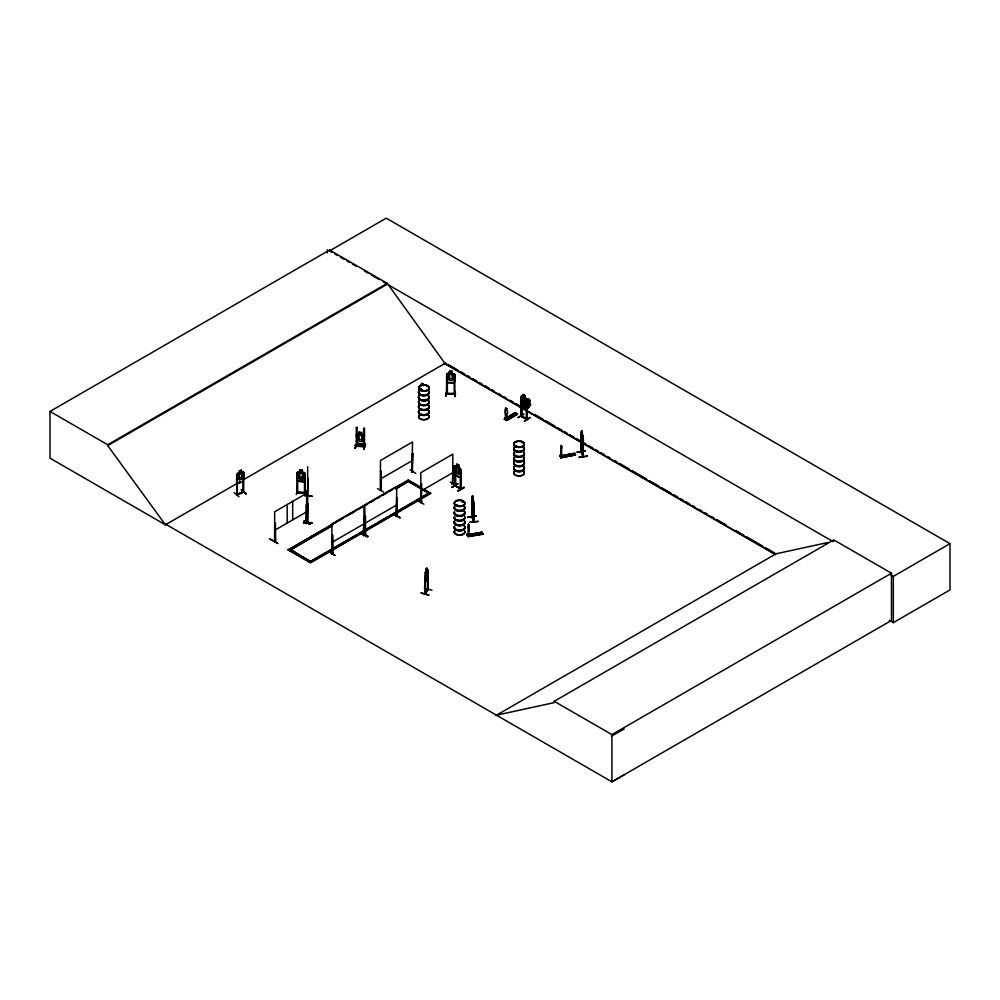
<?xml version="1.0" encoding="UTF-8"?>
<svg xmlns="http://www.w3.org/2000/svg" width="1000" height="1000" viewBox="0 0 1000 1000"><rect width="100%" height="100%" fill="white"/><g stroke="black" fill="none" stroke-linecap="round" stroke-linejoin="round"><path stroke-width="1.5" d="M469.175 529.288L468.812 535.462L468.225 534.237L468.925 535.438M561.7 456.65L561.562 445.688M481.95 532.212L482.738 533.95L481.95 532.212L467.2 534.8L467.4 535.413L482.163 532.987L467.238 535.087L467.212 534L468.7 533.75L469.475 536.125L469.425 535.2L467.713 535.662C467.287 533.25 469 533.787 468.038 536.675L482.8 534.25L482.587 533.638L467.788 536.175M467.65 534.513L468.125 534.362M468.175 526.462L468.225 527.737M468.425 524.175L468.113 526.213M469.188 528.925L469.038 529.712M560.85 448.05L561.287 445.238L560.925 447.425M560.638 455.35L561.337 455.575M560.975 447.675L560.725 456.863M560.325 455.6L560.95 455.288L560.6 456.875L562.375 456.512L560.825 456.662L560.962 457.887L575.513 454.75L560.775 457.55M560.975 448.475L561.062 455.337M446.613 375.412L447.375 375.438L447.388 394.137M447.562 373.55L446.637 374.25L447.525 373.413L454.012 373.65L454.988 374.538L454.988 380.65L454.025 382.875L447.5 382.65L446.637 380.35M446.637 374.2L446.525 394.1L455 394.2M446.675 393.438L447.463 393.263L447.45 394.113M449.425 373.488L449.425 371.213L452.212 371.3L452.113 373.713L453.5 374.513L453.5 378.762L452.113 380.538L449.513 380.45L448.125 378.575L448.125 374.325L449.513 373.612L449.513 371.287M454.888 393.512C430.775 393.537 473.013 393.575 446.675 394.113M452.212 371.3L449.513 371.337M454.9 375.875L454.15 375.675L454.212 394.375M455.25 391.463L454.738 396.737L455.312 391.488M427.875 575.662L427.562 578.387L427.788 569.538L427.863 589.938M505.637 408.075L505.538 409.975L505.7 407.925M505.188 419.3L505.288 417.887C507.2 418.525 504.538 418.438 506.125 417.887M505.613 409.925A1.887 1.087 60 0 0 505.337 412.188L505.9 419.588M505.775 418.4L505.337 412.188M473.8 507.875L473.512 509.675L471.912 503.237M582.85 444.588C578.4 427.587 582.638 448.925 583.062 442.863M428.75 595.1C412.212 589.963 426.163 595.075 428.925 594.862M561.812 456.637L561.213 455.2M237.362 494.613L237.325 493.713M237.488 494.05L242.963 491.912L236.775 494.8L236.612 476.163L237.25 475.913L237.387 494.625C236.125 495.35 244.9 491.525 243.575 491.275M468.225 526.2L468.013 534.375M475.962 534.312L475.812 533.612M476.725 534.25L475.95 533.688M307.55 522.225L307.938 503.675M420.763 389.375L420.913 390.037M421.2 389.35L421.812 389.663L420.462 389.4M421.85 389.862L421.05 389.225M427.3 386.125L426.75 386.55M427.425 386.388L427.175 386.25M457.038 505.387L456.775 504.575L455.988 505.25M457.362 505.462L456.912 504.625M462.262 501.775L463.175 501.712L462.262 501.637M462.925 501.675L462.287 501.637L463.125 501.637M512.475 415.887L511.425 415.538M515.538 446.275L516.112 445.775M521.712 442.625L522.537 442.663M297.75 474.087L296.95 474.188L297.75 474.087L297.613 492.8L296.875 492.713L296.925 472.788L297.8 472.05L304.225 472.562L305.188 473.5L305.275 493.387L304.5 493.35M299.662 472.25L299.688 469.925L302.438 470.15L302.438 472.425M304.225 472.562L305.1 473.525M305.188 473.5L304.237 481.8L297.838 481.15M297.488 490.175L296.25 494.637M296.938 491.812L297.8 492.762M297.712 492.75L296.938 492.488M305.275 492.713L297.8 492.275L305.312 492.537M304.462 474.65L305.225 474.712L304.462 474.65L304.5 493.375M304.725 495.363L305.925 490.487L305.15 495.763M304.688 495.725L305.963 490.525M425.188 572.712L424.825 593.938L427.9 589.412M428.188 588.825L427.562 589.087M428.175 589.538L425.15 594L425.438 592.888M277.738 543.337C257.787 532.863 280.625 544.025 277.413 543.513M334.938 555.413L328.913 551.638L334.913 555.438M377.463 488.562L383.562 492.038M367.75 536.175L361.112 533.038L367.488 536.638M417.762 500.75L423.862 504.225M243.8 478.35L243.012 480.925C231.525 490.662 239.8 466.337 236.863 474.95M425.85 571.75L425.25 593.925M307.6 496.5L307.938 477.95M307.6 521.55L307.65 522.663L307.65 466.712M356.325 427.475L357.075 427.575L356.325 427.475L356.337 446.213L357.1 446.25L356.275 445.95L357.15 445.375L356.337 445.513M356.287 434.9L357.188 434.137L363.537 434.9L364.5 435.812M359.025 432.137L361.775 432.413L361.662 434.8L363.025 435.725L363.025 439.975L361.662 441.637L359.113 441.325L357.75 439.35L357.75 435.1L359.113 434.5L359.038 432.088L359.038 434.363M356.287 441L357.137 443.363L363.55 444.137L364.487 441.987M354.888 448.4L357.062 443.65L354.925 448.363M357.05 443.263L355.35 448.45M357.137 443.363L356.4 434.888M364.412 447.125L363.587 447.05L363.725 428.363L364.475 428.45L364.5 447.137M364.475 428.45L363.663 428.525M363.55 444.137L357.15 443.312M356.287 446.163L364.538 446.938L363.575 447.025L363.725 428.363M365.387 444.263L363.663 449.45L365.45 444.3M460.812 475.462L460.138 477.425L455.513 474.75L454.9 466.025L456.938 466.312L455.95 466.662L455.95 470.9L456.938 473.3L458.775 474.363L459.762 473.1L458.913 465.175L458.913 467.45L460.188 468.188C461.662 471.812 462.188 482.287 455.625 474.663L454.9 472.125M234.175 492.688L239 496.8M527.2 408.65L527.062 419.6L520.988 416.238L521.663 395.925L520.962 396.413L521.587 405.125L526.312 407.75L527.062 399.712L526.35 398.512L525.288 398.45L522.125 404.288L526.275 409.188L527.875 408.5L530.575 404.712L527.875 408.5M421.325 385.4L421.3 385.475A5.275 3.05 0 0 0 421.225 390.75A5.275 3.05 0 0 0 429.137 388.125A5.275 3.05 0 0 0 421.225 385.475L421.45 383.375L422.875 383.475M474.162 521.613L473.913 502.688M583.062 455.962L581.087 451.2L581.625 451.675M581.275 431.85L583.062 436.75L583.188 456.125M363.488 444.05L364.412 441.912M451.912 487.4L457.675 483.8M523.913 414.288L518.05 417.537M521.45 415.863L521.613 416.587L521.75 397.925L520.988 397.738L521.55 398.05M521.025 416.3L520.925 415.538M521.825 416.438L521.75 404.087M527 401.062L526.438 400.763L526.362 419.25L526.587 418.425L527.275 418.775L521.237 416.112L527.263 419.475L521.613 416.1M455.475 467.663L454.938 467.35L455.538 486.2L454.862 485.838L455.75 485.4M455.538 486.2L455.688 475.25M455.6 465.538L460.812 469.438L460.875 489.288L460.425 488.1L460.875 488.612M446.712 391.188L445.788 396.425L446.712 391.45M275.275 540.688L274.613 540.887L275.275 540.5M275.425 541.35L275.425 522.825L274.675 523.025L275.425 522.825M306.988 523.175L306.375 523.5L306.725 493.275L274.675 511.775L274.613 541.562L275.275 541.175M332.725 552.775L332.125 553.112L332.738 552.712M381.3 489.375L380.688 489.7M381.087 489.188L380.637 490.375L381.312 490.012L381.238 471.525L380.487 471.712L381.238 471.525M364.025 534.412L363.575 535.588L364.25 535.225M365.55 533.8L364.913 534.175M412.262 471.512L412.825 471.15L411.938 471.388M412.3 472.137L412.537 453.212L411.938 472.062L412.6 471M421.6 501.562C420.375 503.875 422.062 500.412 420.737 501.763M452.55 483.663L453.125 483.338L452.238 483.587M452.6 484.325L452.837 454.162L420.8 472.663L420.938 502.562L421.55 502.238L420.825 502.35M472.55 497.887L472.1 517.463L472.113 496.812L472.75 498M471.912 497.125L473.825 501.825L473.825 521.712L471.887 516.938M581.087 432.15L582.013 433.237L581.812 430.662M425.288 577.513L425.788 578.575L426.737 577.175L426.737 570.35C427.938 565.538 424.7 569.913 425.875 571.775M425.962 569.6L426.575 568.7L425.962 570.363M425.112 572.75L427.45 569.3M427.587 589.875L427.9 570.913L428.237 589.45M425.412 575.037L425.075 593.462M424.275 588.225L432.05 590.188M425.138 593.475L427.925 588.7M522.65 402.3L525.35 398.4M530.513 404.75L529.125 402.15L530.2 400.688C527.65 397.713 525.812 400.763 521.6 395.962M527.413 400.163L528.475 398.7M529.038 402.125L530.037 400.712M420.387 389.45L420.913 389.225M420.487 389.6L421.6 389.6M421.763 389.975L420.637 390.15L420.637 389.275M455.988 505.012L456.287 505.075M456.337 504.762L456.2 505.462M516.538 445.525L515.45 446.163M516.4 446.287L515.812 445.675M516.1 446.138L516.375 445.538M367.7 536.5L361.65 533.062L367.788 536.112M239.262 473.288L238.1 474.487L238.1 478.738L239.262 480.112L241.412 479.275L242.575 477L242.575 472.75L241.412 472.45L241.438 470.012L239.125 470.913L239.125 473.2M237.213 494.412C234.838 493.4 241.137 494.85 243.512 491.975L243.463 491.3M243.012 491.737L243.738 492.137M467.15 534.913L481.962 532.487M467.938 536.487L482.75 534.05M482.55 533.75L467.875 536.35M575.475 455.012L574.65 453.188L560.025 456.025L560.262 456.637L560.037 455.225L561.587 455.062L562.375 457.312L562.312 456.388M560.15 456.438L574.888 453.95L574.65 453.188M560.95 457.887L560.1 455.988M560.887 457.575L575.525 454.9L560.662 457.337M574.775 453.762L560.075 456.3M505.625 407.975L506.85 408.862M446.613 394.1L446.7 393.188M306.488 523.438L306.512 522.775M411.938 472.062L412.537 441.975L380.487 460.475L380.425 490.25L381.238 490.05M331.95 552.888L332.738 552.9M332.137 535.237L332.075 553.775L332.75 553.413L331.95 553.562M364.65 534C366.375 533.225 363.363 535.037 365.55 534.475L365.462 515.988L364.725 516.188L365.462 515.988M364.237 535.262L363.963 516.613L363.363 535.475L364.025 535.087M396.825 515.475L396.975 516.375L396.763 497.688L396.25 516.45M396.938 516.362L396.975 497.8M452.238 484.263L452.9 483.862M453.1 484.05L452.713 483.225M296.913 472.837L297.838 472.125M304.375 492.463L304.45 493.338L305.312 493.212M474.113 521.6L472.3 516.987M582.837 456.175L582.85 455.425L583.35 455.925M581.487 451.912L581.7 430.538L582.975 436.75L583.038 456.587L581.062 451.912L583.325 456.55L583.325 438.05M421.562 389.75L421.463 389.75M512.413 415.838L511.425 415.913M515.812 445.962L516 445.562M516.912 446.188L516.038 446.5M456.375 504.825L457.275 505.075M454.975 466.1L455.625 465.637M446.613 393.237L447.45 393.237M515.35 412.9L504.338 419.175L505.588 417.612M515.175 412.887L517.5 414.212L506.637 420.487L504.487 419.05L505.025 419.55L515.725 413.013L504.588 419.312M505.75 417.7L504.65 418.988L506.337 419.963L507.6 418.775L506.388 420.337L517.35 413.938L515.487 413.062M516.8 413.812L517.45 414.2L506.625 420.487M524.987 395.562L522.975 394.438L523.038 396.838L522.038 397.038L522.038 401.287L523.038 403.663L524.913 404.7L525.925 403.438L525.925 399.188L524.913 395.6L523.038 394.55M524.987 397.837L525.05 395.513M527 399.75L526.975 419.613M521.65 405.087L526.312 407.75M530.2 400.688L528.387 398.625M530.25 403.5L526.2 398.612M520.988 416.238L521.2 397.612M526.475 419.312L527.2 419.425M530.112 417.388L524.225 421.312L530.15 417.7M242.925 491.5L242.8 492.25M306.925 504.637L306.388 523.45L306.188 504.837L306.925 504.637L306.938 523.212M412.25 472.15L412.75 453.338M304.2 521.125L309.913 524.388M415.775 473.375L410.012 469.825M363.575 535.588L364.175 516.737M421.337 483.587L421.3 502.088M452.55 484.338L453.05 465.525M393.913 514.487L400.288 517.737L394.237 514.288M456.025 485.262L450.312 482.013M396.225 516.5L396.763 486.438L364.725 504.938L365.262 534.375M361.112 533.413L367.788 536.5M166.15 524.462L165.5 524.85L50 458.162L50 411.438L329.55 250.037L387.262 283.35L444.975 363.4L775.4 554.175M329.55 250.037L329.55 250.9L386.238 218.175L950 543.663L950 589.913L893.312 622.638L889.262 620.288M50 411.438L107.713 444.75L387.262 283.35M624.15 774.85L611.912 781.825L166.075 524.425L165.413 524.8L107.713 445.613L387.262 284.212M165.413 524.8L240.175 481.637M242.875 480.075L445.625 363.025M274.675 530.275L306.725 511.775M380.487 478.975L412.537 460.475M504.325 419.15L515.337 412.638M504.762 419.412L515.85 413.3M505.95 420.075L516.95 413.713L517.475 414.225M506.125 420.087L517.337 413.787M424.15 489.15L430.65 493.488L310.487 562.863L288.125 549.95L408.288 480L421.475 487.6M288.125 549.95L324.588 528.9M327.287 527.337L343.488 517.987M347.537 515.65L355.637 510.975M358.338 509.412L367.788 503.963M370.487 502.4L374.538 500.062M377.238 498.5L379.938 496.938M382.638 495.387L386.688 493.05M389.387 491.488L392.088 489.925M394.787 488.363L406.938 481.35M332.5 525.1L289.3 550.625M395.962 488.462L409.462 480.662L395.962 489.038M290.65 549.837L332.5 525.675M454.9 466.025L454.963 485.9M331.925 542.375L363.963 523.875M364.725 523.438L396.763 504.938M420.8 491.163L452.837 472.663M460.725 489.225L460.487 470.312L461.087 489.162L454.938 485.85M461.025 470.625L460.275 470.438M356.575 534.9L309.325 562.188L429.487 492.812M359.275 533.337L375.475 523.987M378.175 522.425L387.638 516.975M390.337 515.413L420.037 498.263M422.738 496.712L428.137 493.587M288.125 549.375L310.487 562.288L430.65 492.9M451.975 487.488L457.975 483.638L451.975 487.1M464.025 487.163L457.975 490.962L464.025 487.413M464.325 487.663L458.062 490.962M495.85 715.575L776.062 553.787L827.688 542.562M496.5 715.188L554.212 702.638L554.212 701.3L833.763 539.9L891.475 573.212L891.475 620.425L611.912 781.825L611.912 734.613L891.475 573.212M833.763 541.237L833.112 541.625L383.237 281.887M890.638 574.837L893.312 576.388L950 543.663M611.912 735.962L624.15 728.988M297.087 491.825L297.025 492.75M297.8 492.088L297.025 492.05M472.075 517.413L472.438 516.638M568.6 454.825L569.587 454.875M299.762 472.337L298.375 472.987L298.375 477.225L299.762 479.162L302.337 479.375L303.712 477.663L303.712 473.413L302.337 472.537M421.062 502.55L421 484.025M396.637 515.513L396.163 516.538M363.925 535.112L363.963 505.375L331.925 523.875L331.863 553.65M365.025 534.788L364.925 516.3M332.188 553.775L332.463 552.625M457.325 505.363L456.112 505.275M237.55 473.812L242.987 471.763L243.8 472.238L243.65 492.188M242.875 473.725L243.675 473.625L242.875 473.725L242.963 492.4M306.625 523.038L306.125 523.375M365.163 534.388L365.262 515.862M454.237 393.475L454.05 394.338M512.025 416.138L512.475 415.562L511.7 415.438M381.037 489.862L381.025 471.4M561.7 448.275L561.812 446.587M560.013 456.1L574.712 453.65M455.075 485.7L455.138 467.225M469.038 527.525L468.425 523.962M468.812 527.087L468.925 525.4M467.975 534.175L468.363 534.338M482.163 532.987L481.95 532.375L467.413 535.413M581.062 432.062L581.337 452.388L581.312 433.837M582.337 432.113L582.312 441.238L581.4 437.175M577.025 452.137L585.4 450.887M577.1 452.287L585.388 451.15M579.087 457.15L587.35 455.988M587.45 456.3L579.175 457.425M472.488 498.025L472.55 495.613L473.075 506.312L472.163 502.25M473.1 497.188L472.463 495.625M472.362 498.875L472.388 517.425M473.1 499.462L473.6 500.462M467.863 517.362L476.15 516.225M467.887 517.475L476.15 515.962L467.875 517.087M469.85 522.238L478.212 521.4L469.862 522.275M569.25 455.288L568.462 455.05M393.988 514.388L400.012 517.837M361.2 533.325L367.212 536.775M455.438 485.487L454.875 485.213M305.087 493.425L305.087 492.725M306.375 496.138L312.038 496.087M306.375 496.287L312.038 496.25M303.55 522.938L312.05 522.875L303.55 522.95L303.55 522.3L312.05 522.925M303.55 522.688L312.038 522.638M241.35 489.9L246.1 493.963M453.975 382.75L447.575 382.525L446.737 380.288M476.262 533.638L476.9 534M299.762 473.1L302.337 473.3M299.762 477.337L302.337 477.55M304.25 481.75L297.762 481.275L296.925 478.888M364.45 446.262C341.463 445.1 365.688 444.412 364.45 446.938M305.15 493.175L297.025 492.725M426.775 570.225L426.863 567.975M424.825 580.163L425.175 581.912L427.537 578.35L425.087 581.888L424.775 580.075M455.238 485.75L461 489.075M460.688 488.575L455.538 485.725L461.025 488.425M523.95 403.462L526.5 403.562L527.025 406.75L527.062 403.675L529.325 403.387L526.925 402.887L526.413 399.862L526.35 402.8L524.087 403.25M365.462 444.588L363.725 449.1M527.475 400.125L526.263 399.538L524.388 402.175L524.45 404.363L526.087 406.325L527.762 406.25L529.637 403.6L529.1 402.088M523.625 414.188L518.088 417.525M275.487 540.612L274.875 541.688L274.887 523.138M275.487 541.287L275.212 522.7M329.55 250.9L332.238 252.45M334.925 254L337.612 255.55M340.288 257.1L344.312 259.425M347 260.975L349.688 262.525M352.375 264.075L356.4 266.4M364.45 271.05L368.475 273.375M371.163 274.925L379.212 279.562M448.325 364.575L457.762 370.025M460.462 371.587L464.513 373.925M467.2 375.475L469.9 377.038M472.6 378.587L476.65 380.925M479.35 382.488L482.038 384.05M484.738 385.6L488.787 387.938M491.488 389.5L494.175 391.05M498.225 393.387L500.925 394.95M503.625 396.5L506.312 398.062M510.363 400.4L513.062 401.95M515.763 403.512L525.2 408.963M534.637 414.412L542.737 419.087M545.425 420.637L554.875 426.087M557.562 427.65L561.613 429.988M564.312 431.538L567.013 433.1M569.712 434.663L573.75 436.987M576.45 438.55L579.15 440.112M583.188 442.438L585.887 444M588.587 445.562L592.638 447.9M595.337 449.45L598.025 451.012M600.725 452.562L604.775 454.9M607.475 456.463L610.163 458.013M614.212 460.35L616.912 461.912M619.612 463.462L629.05 468.913M631.75 470.475L646.587 479.038M649.275 480.6L658.725 486.05M661.413 487.6L670.863 493.062M673.55 494.613L677.6 496.95M680.3 498.512L683 500.062M685.7 501.625L689.737 503.963M692.438 505.513L695.138 507.075M699.175 509.412L701.875 510.962M704.575 512.525L707.275 514.075M711.325 516.413L714.013 517.975M716.712 519.525L726.15 524.987M735.6 530.438L743.688 535.1M746.388 536.663L762.575 546M765.263 547.562L774.712 553.013M444.087 363.275L775.6 554.675M505.188 417.95L506.95 419.062L507.225 413.275A1.887 1.087 60 0 0 506.95 410.688L506.925 408.812M458.913 465.175L456.875 464.075L456.938 466.463M456.938 464.188L458.775 465.25M409.462 481.25L408.288 480M410.8 482.013L418.8 486.637M424.15 489.725L430.65 493.488M554.212 701.3L611.912 734.613M299.812 555.35L290.462 549.375L310.487 561.512L302.475 556.888M453.963 373.775L454.888 374.562L454.8 394.425M243.75 472.2L243.725 478.375M241.488 472.337L241.363 470.125M237.25 475.913L236.612 476.163M246.088 493.688L241.287 489.6L246.038 493.663M460.275 488.963L460.487 476.475M363.488 435.025L364.387 435.887M357.075 445.4L356.912 446.275L357.075 427.575M473.7 520.95L472.1 516.987M467.212 534L468.038 536.675M581.825 431.312L582.212 433.013L581.825 432.075M472.587 496.388L472.975 498.088L472.587 497.15M521.087 402.512L521.7 405.037M468.738 524.725L468.812 525.425M468.925 527.55L469.075 528.95M423.137 383.787L423.137 385.725M581.625 452.25L581.6 441.512M307.613 496.175L307.562 496.85M893.312 576.388L893.312 622.638M574.025 455.012L573.175 453.612M560.337 455.05L560.337 456.4M526.65 408.35L526.737 419.15M523.1 394.513L523.1 396.788M507.438 418.688L507.6 419.575M480.238 534.2L479.462 532.788M478.738 534.45L477.962 533.038M477.4 534.663L476.625 533.25M475.913 534.913L475.125 533.5M467.612 533.812L467.475 535.188M421.55 483.713L421.55 502.287M380.7 471.838L380.637 490.375M332.675 534.925L332.675 553.5L332.463 534.8M327.287 249.862L327.287 252.925M309.95 524.388L303.913 520.938M302.35 470.213L302.337 481.65M299.775 470L299.762 481.438M297.013 472.825L297.013 478.888M292.688 501.375L292.688 519.875M287.188 504.562L287.188 523.062M107.713 444.75L107.713 445.613M464.675 516.512A5.263 3.038 0 0 1 459.588 520.337A5.263 3.038 0 0 1 454.5 516.512M464.7 507.425A5.288 3.05 0 0 1 459.588 511.262A5.288 3.05 0 0 1 454.475 507.425M464.7 506.562A5.288 3.05 0 0 1 459.588 510.412A5.288 3.05 0 0 1 454.475 506.562M464.7 512.525A5.288 3.05 0 0 1 459.588 516.362A5.288 3.05 0 0 1 454.475 512.525M464.237 511.463A5.375 3.1 0 0 1 460.288 516.1A5.375 3.1 0 0 1 454.4 512.212M464.237 511.2A5.375 3.1 0 0 1 460.288 515.837A5.375 3.1 0 0 1 454.4 511.95M464.712 511.662A5.3 3.062 0 0 1 459.588 515.525A5.3 3.062 0 0 1 454.475 511.662M464.237 506.362A5.375 3.1 0 0 1 460.288 510.988A5.375 3.1 0 0 1 454.4 507.113M464.237 506.1A5.375 3.1 0 0 1 460.288 510.725A5.375 3.1 0 0 1 454.4 506.85M464.712 516.8A5.312 3.062 0 0 1 459.588 520.662A5.312 3.062 0 0 1 454.462 516.8M464.675 517.275A5.263 3.038 0 0 1 459.588 521.1A5.263 3.038 0 0 1 454.5 517.275M464.675 531.062A5.263 3.038 0 0 1 459.588 534.888A5.263 3.038 0 0 1 454.5 531.062M464.712 517A5.312 3.062 0 0 1 459.588 520.862A5.312 3.062 0 0 1 454.462 517M464.7 521.975A5.288 3.05 0 0 1 459.588 525.812A5.288 3.05 0 0 1 454.475 521.975M464.7 521.112A5.288 3.05 0 0 1 459.588 524.963A5.288 3.05 0 0 1 454.475 521.112M464.7 527.075A5.288 3.05 0 0 1 459.588 530.913A5.288 3.05 0 0 1 454.475 527.075M464.237 526.013A5.375 3.1 0 0 1 460.288 530.65A5.375 3.1 0 0 1 454.4 526.763M464.237 525.75A5.375 3.1 0 0 1 460.288 530.388A5.375 3.1 0 0 1 454.4 526.5M464.712 526.213A5.3 3.062 0 0 1 459.588 530.075A5.3 3.062 0 0 1 454.475 526.213M464.237 520.913A5.375 3.1 0 0 1 460.288 525.538A5.375 3.1 0 0 1 454.4 521.663M464.237 520.65A5.375 3.1 0 0 1 460.288 525.275A5.375 3.1 0 0 1 454.4 521.4M464.712 531.35A5.312 3.062 0 0 1 459.588 535.212A5.312 3.062 0 0 1 454.462 531.35M464.712 531.175A5.312 3.062 0 0 1 459.588 535.037A5.312 3.062 0 0 1 454.462 531.175M523.713 452.375A5.375 3.1 0 0 1 519.05 457.038A5.375 3.1 0 0 1 514.4 452.375M523.638 452.7A5.288 3.05 0 0 1 519.05 457.275A5.288 3.05 0 0 1 514.475 452.7M523.625 456.675A5.275 3.05 0 0 1 519.05 461.25A5.275 3.05 0 0 1 514.487 456.675M523.65 457.013A5.312 3.062 0 0 1 519.05 461.613A5.312 3.062 0 0 1 514.462 457.013M523.713 447.275A5.375 3.1 0 0 1 519.05 451.925A5.375 3.1 0 0 1 514.4 447.275M523.638 451.85A5.288 3.05 0 0 1 519.05 456.425A5.288 3.05 0 0 1 514.475 451.85M523.638 447.6A5.288 3.05 0 0 1 519.05 452.175A5.288 3.05 0 0 1 514.475 447.6M523.713 452.113A5.375 3.1 0 0 1 519.05 456.775A5.375 3.1 0 0 1 514.4 452.113M523.713 447.013A5.375 3.1 0 0 1 519.05 451.662A5.375 3.1 0 0 1 514.4 447.013M523.638 446.737A5.288 3.05 0 0 1 519.05 451.325A5.288 3.05 0 0 1 514.475 446.737M523.713 466.925A5.375 3.1 0 0 1 519.05 471.587A5.375 3.1 0 0 1 514.4 466.925M523.638 467.25A5.288 3.05 0 0 1 519.05 471.825A5.288 3.05 0 0 1 514.475 467.25M523.625 471.225A5.275 3.05 0 0 1 519.05 475.8A5.275 3.05 0 0 1 514.487 471.225M523.625 457.438A5.275 3.05 0 0 1 519.05 462.013A5.275 3.05 0 0 1 514.487 457.438M523.65 471.512A5.3 3.062 0 0 1 519.05 476.1A5.3 3.062 0 0 1 514.462 471.512M523.65 457.163A5.312 3.062 0 0 1 519.05 461.763A5.312 3.062 0 0 1 514.462 457.163M523.713 461.825A5.375 3.1 0 0 1 519.05 466.475A5.375 3.1 0 0 1 514.4 461.825M523.638 466.4A5.288 3.05 0 0 1 519.05 470.975A5.288 3.05 0 0 1 514.475 466.4M523.638 462.15A5.288 3.05 0 0 1 519.05 466.725A5.288 3.05 0 0 1 514.475 462.15M523.713 466.662A5.375 3.1 0 0 1 519.05 471.325A5.375 3.1 0 0 1 514.4 466.662M523.713 461.562A5.375 3.1 0 0 1 519.05 466.213A5.375 3.1 0 0 1 514.4 461.562M523.65 461.287A5.3 3.062 0 0 1 519.05 465.875A5.3 3.062 0 0 1 514.462 461.287M420.387 386.675A1.887 1.5 22.4 0 1 420.45 386.287A1.887 1.5 22.4 0 0 420.412 386.613M428.512 396.075A5.375 3.1 0 0 1 423.862 400.737A5.375 3.1 0 0 1 419.2 396.075M428.438 396.4A5.288 3.05 0 0 1 423.862 400.975A5.288 3.05 0 0 1 419.275 396.4M428.45 400.487A5.312 3.062 0 0 1 423.862 405.087A5.312 3.062 0 0 1 419.263 400.487M428.45 400.675A5.312 3.062 0 0 1 423.862 405.262A5.312 3.062 0 0 1 419.263 400.675M428.512 390.975A5.375 3.1 0 0 1 423.862 395.625A5.375 3.1 0 0 1 419.2 390.975M428.438 395.538A5.288 3.05 0 0 1 423.862 400.125A5.288 3.05 0 0 1 419.275 395.538M428.438 391.3A5.288 3.05 0 0 1 423.862 395.875A5.288 3.05 0 0 1 419.275 391.3M428.512 395.812A5.375 3.1 0 0 1 423.862 400.475A5.375 3.1 0 0 1 419.2 395.812M428.512 390.712A5.375 3.1 0 0 1 423.862 395.363A5.375 3.1 0 0 1 419.2 390.712M428.45 390.438A5.3 3.062 0 0 1 423.862 395.025A5.3 3.062 0 0 1 419.263 390.438M428.512 410.625A5.375 3.1 0 0 1 423.862 415.288A5.375 3.1 0 0 1 419.2 410.625M428.438 410.95A5.288 3.05 0 0 1 423.862 415.525A5.288 3.05 0 0 1 419.275 410.95M428.45 415.037A5.312 3.062 0 0 1 423.862 419.637A5.312 3.062 0 0 1 419.263 415.037M428.425 401.15A5.263 3.038 0 0 1 423.862 405.712A5.263 3.038 0 0 1 419.3 401.15M428.425 415.225A5.275 3.05 0 0 1 423.862 419.8A5.275 3.05 0 0 1 419.288 415.225M428.45 400.875A5.312 3.062 0 0 1 423.862 405.475A5.312 3.062 0 0 1 419.263 400.875M428.512 405.525A5.375 3.1 0 0 1 423.862 410.175A5.375 3.1 0 0 1 419.2 405.525M428.438 410.087A5.288 3.05 0 0 1 423.862 414.675A5.288 3.05 0 0 1 419.275 410.087M428.438 405.85A5.288 3.05 0 0 1 423.862 410.425A5.288 3.05 0 0 1 419.275 405.85M428.512 410.363A5.375 3.1 0 0 1 423.862 415.025A5.375 3.1 0 0 1 419.2 410.363M428.512 405.262A5.375 3.1 0 0 1 423.862 409.913A5.375 3.1 0 0 1 419.2 405.262M428.438 404.988A5.288 3.05 0 0 1 423.862 409.575A5.288 3.05 0 0 1 419.275 404.988M364.25 534.55L363.575 534.913L364.25 534.55M397.05 515.625L396.425 515.988L397.025 515.662M426.737 571.112L425.788 572.513L425.788 576.763L426.737 575.363L426.737 571.112M527.137 400.588L525.262 403.225L526.888 405.2L528.763 402.55L527.137 400.588M528.6 399.288L529.312 401.025L528.6 399.288M241.025 470.7L239.638 472L241.025 470.7M241.412 473.2L239.262 474.038L239.262 478.288L241.412 477.45L241.412 473.2M451.65 371.8L449.975 371.737L449.975 372.5L451.65 372.55L451.65 371.8M452.113 374.462L449.513 374.375L449.513 378.625L452.113 378.713L452.113 374.462M301.875 470.613L300.225 470.475L300.225 471.238L301.875 471.362L301.875 470.613M361.213 432.85L359.575 432.663L359.575 433.413L361.213 433.612L361.213 432.85M361.662 435.562L359.113 435.262L359.113 439.513L361.662 439.812L361.662 435.562M524.587 395.788L523.375 395.125L524.587 396.55L524.587 395.788M524.913 398.625L523.038 397.587L523.038 401.838L524.913 402.875L524.913 398.625M516.237 414.425L514.237 413.263L516.237 414.425M515.5 414.85L513.5 413.688L515.5 414.85M514.4 415.487L512.4 414.325L514.4 415.487M513.425 416.05L511.413 414.888L513.425 416.05M512.312 416.688L510.312 415.525L512.312 416.688M458.45 465.438L457.275 464.762L458.45 466.2L458.45 465.438M458.775 468.288L456.938 467.225L456.938 471.475L458.775 472.537L458.775 468.288M428.312 492.9L408.288 481.337L428.312 492.9M573.038 455.2L572.175 453.638L573.038 455.2M571.55 455.475L570.688 453.913L571.55 455.475M570.225 455.712L569.375 454.15L570.225 455.712M568.75 455.988L567.888 454.425L568.75 455.988M481.238 534.038L480.462 532.463L481.238 534.038M582.312 435.163L581.725 433.7L582.312 439.412L582.312 435.163M473.075 500.25L472.488 498.787L473.075 504.5L473.075 500.25M456.938 505.737A5.312 3.062 0 0 0 464.9 503.088A5.312 3.062 0 0 0 456.938 500.438A5.312 3.062 0 0 0 456.938 505.737M455.863 505.662A5.263 3.038 0 0 0 464.675 504.3A5.263 3.038 0 0 0 458.225 500.575A5.263 3.038 0 0 0 455.863 505.662M456.938 505.9A5.312 3.062 0 0 0 464.9 503.25A5.312 3.062 0 0 0 456.938 500.588A5.312 3.062 0 0 0 456.938 505.9M516.4 446.65A5.3 3.062 0 0 0 524.362 444A5.3 3.062 0 0 0 516.4 441.35A5.3 3.062 0 0 0 516.4 446.65M516.413 447.075A5.275 3.05 0 0 0 524.338 444.425A5.275 3.05 0 0 0 516.413 441.788A5.275 3.05 0 0 0 516.413 447.075M516.4 446.812A5.312 3.062 0 0 0 524.362 444.162A5.312 3.062 0 0 0 516.4 441.5A5.312 3.062 0 0 0 516.4 446.812M421.2 390.35A5.312 3.062 0 0 0 429.162 387.7A5.312 3.062 0 0 0 421.2 385.037A5.312 3.062 0 0 0 421.2 390.35M421.225 390.75A5.275 3.05 0 0 0 429.137 388.113A5.275 3.05 0 0 0 421.225 385.487A5.275 3.05 0 0 0 421.225 390.763"/></g></svg>
